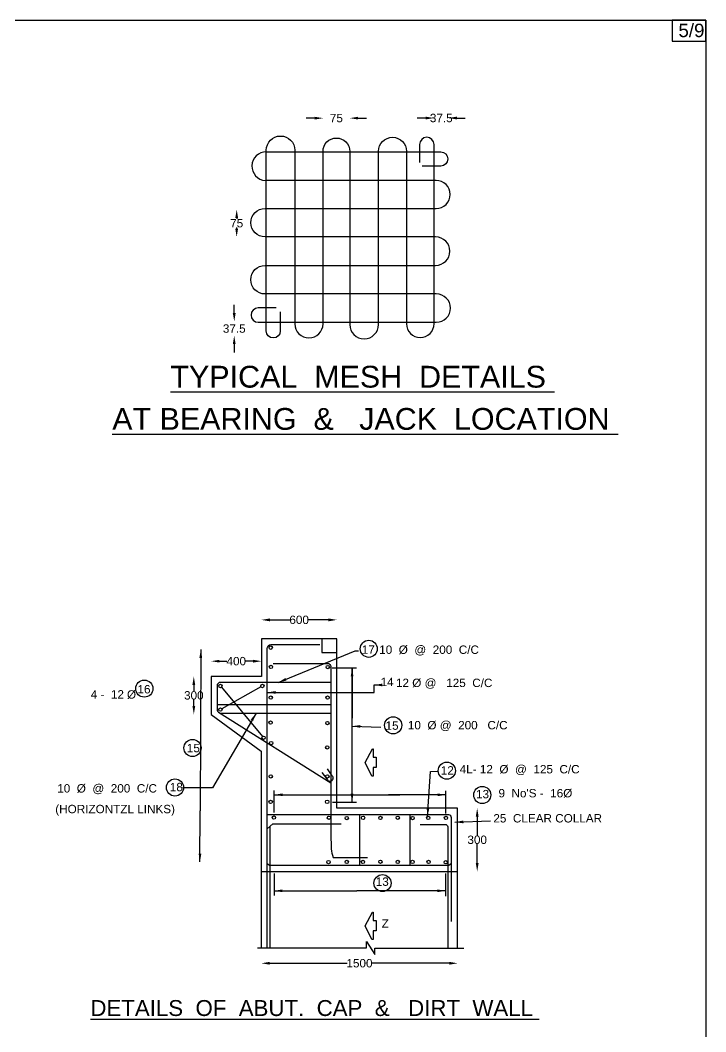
# Model space of a CAD drawing. Header units: inches. Extents: x 1336 to 2584, y 27 to 935.
# Drawn here: x 2175 to 2584, y 331 to 935 of the extents above; entities that cross this region are included whole.
import ezdxf

# ---------------------------------------------------------------- set-up
doc = ezdxf.new("R2010")
doc.units = ezdxf.units.IN
doc.header["$MEASUREMENT"] = 0
doc.layers.add('DIMENSIONS', color=7, linetype='Continuous')
doc.layers.add('TEXT', color=1, linetype='Continuous')
doc.styles.get("Standard").update_dxf_attribs({"font": 'arial.ttf', "height": 5})
doc.dimstyles.get("Standard").update_dxf_attribs({"dimtxt": 5, "dimasz": 5, "dimexe": 0.18, "dimexo": 0.0625, "dimgap": 0.09, "dimtad": 0, "dimtih": 1, "dimtoh": 1, "dimdec": 4, "dimzin": 0, "dimdsep": 46, "dimtxsty": 'Standard', "dimcen": 0.09, "dimse1": 1, "dimse2": 1, "dimadec": 0, "dimazin": 0, "dimtfac": 1, "dimtdec": 4, "dimtofl": 0, "dimtmove": 0, "dimatfit": 3, "dimfxl": 1, "dimtolj": 1, "dimtzin": 0, "dimarcsym": 0})

# ---------------------------------------------------------------- blocks, each defined once
blk = doc.blocks.new('*D42')
at = {"layer": 'Defpoints', "color": 0, "transparency": 16777216}
for p in [(2315.37, 755.22), (2302.98, 746.76), (2323.19, 746.76)]:
    blk.add_point(p, dxfattribs=at)
at = {"layer": 'DIMENSIONS', "color": 0, "lineweight": -2, "transparency": 16777216}
for p, q in [((2302.98, 760.22), (2302.98, 765.22)), ((2302.98, 741.76), (2302.98, 736.76))]:
    blk.add_line(p, q, dxfattribs=at)
at = {"layer": 'DIMENSIONS', "color": 0, "transparency": 16777216}
for points in [[(2302.14, 760.22), (2303.81, 760.22), (2302.98, 755.22)], [(2302.14, 741.76), (2303.81, 741.76), (2302.98, 746.76)]]:
    blk.add_solid(points, dxfattribs=at)
at = {"layer": 'DIMENSIONS', "color": 0, "transparency": 16777216, "insert": (2302.98, 750.99), "char_height": 5, "attachment_point": 5}
blk.add_mtext('\\A1;37.5', dxfattribs=at)
blk = doc.blocks.new('*D43')
at = {"layer": 'Defpoints', "color": 0, "transparency": 16777216}
for p in [(2322.08, 822.03), (2304.44, 805.68), (2321.38, 805.68)]:
    blk.add_point(p, dxfattribs=at)
at = {"layer": 'DIMENSIONS', "color": 0, "lineweight": -2, "transparency": 16777216}
for p, q in [((2304.44, 817.03), (2304.44, 816.49)), ((2304.44, 810.68), (2304.44, 811.22))]:
    blk.add_line(p, q, dxfattribs=at)
at = {"layer": 'DIMENSIONS', "color": 0, "transparency": 16777216}
for points in [[(2303.6, 817.03), (2305.27, 817.03), (2304.44, 822.03)], [(2303.6, 810.68), (2305.27, 810.68), (2304.44, 805.68)]]:
    blk.add_solid(points, dxfattribs=at)
at = {"layer": 'DIMENSIONS', "color": 0, "transparency": 16777216, "insert": (2304.44, 813.86), "char_height": 5, "attachment_point": 5}
blk.add_mtext('\\A1;75', dxfattribs=at)
blk = doc.blocks.new('*D44')
at = {"layer": 'Defpoints', "color": 0, "transparency": 16777216}
for p in [(2371.89, 876.57), (2355.93, 856.73), (2371.89, 856.73)]:
    blk.add_point(p, dxfattribs=at)
at = {"layer": 'DIMENSIONS', "color": 0, "lineweight": -2, "transparency": 16777216}
for p, q in [((2350.93, 876.57), (2345.93, 876.57)), ((2376.89, 876.57), (2381.89, 876.57))]:
    blk.add_line(p, q, dxfattribs=at)
at = {"layer": 'DIMENSIONS', "color": 0, "transparency": 16777216}
for points in [[(2350.93, 877.4), (2350.93, 875.73), (2355.93, 876.57)], [(2376.89, 877.4), (2376.89, 875.73), (2371.89, 876.57)]]:
    blk.add_solid(points, dxfattribs=at)
at = {"layer": 'DIMENSIONS', "color": 0, "transparency": 16777216, "insert": (2363.91, 876.57), "char_height": 5, "attachment_point": 5}
blk.add_mtext('\\A1;75', dxfattribs=at)
blk = doc.blocks.new('*D45')
at = {"layer": 'Defpoints', "color": 0, "transparency": 16777216}
for p in [(2430.77, 876.62), (2430.77, 868.24), (2422.16, 856.48)]:
    blk.add_point(p, dxfattribs=at)
at = {"layer": 'DIMENSIONS', "color": 0, "lineweight": -2, "transparency": 16777216}
for p, q in [((2417.16, 876.62), (2412.16, 876.62)), ((2435.77, 876.62), (2440.77, 876.62))]:
    blk.add_line(p, q, dxfattribs=at)
at = {"layer": 'DIMENSIONS', "color": 0, "transparency": 16777216}
for points in [[(2417.16, 877.46), (2417.16, 875.79), (2422.16, 876.62)], [(2435.77, 877.46), (2435.77, 875.79), (2430.77, 876.62)]]:
    blk.add_solid(points, dxfattribs=at)
at = {"layer": 'DIMENSIONS', "color": 0, "transparency": 16777216, "insert": (2426.46, 876.62), "char_height": 5, "attachment_point": 5}
blk.add_mtext('\\A1;37.5', dxfattribs=at)
blk = doc.blocks.new('*D46')
at = {"layer": 'Defpoints', "color": 0, "transparency": 16777216}
for p in [(2364.19, 577.2), (2319.22, 565.96), (2364.19, 565.96)]:
    blk.add_point(p, dxfattribs=at)
at = {"layer": 'DIMENSIONS', "color": 0, "lineweight": -2, "transparency": 16777216}
for p, q in [((2324.22, 577.2), (2336.08, 577.2)), ((2359.19, 577.2), (2347.32, 577.2))]:
    blk.add_line(p, q, dxfattribs=at)
at = {"layer": 'DIMENSIONS', "color": 0, "transparency": 16777216}
for points in [[(2324.22, 578.03), (2324.22, 576.36), (2319.22, 577.2)], [(2359.19, 578.03), (2359.19, 576.36), (2364.19, 577.2)]]:
    blk.add_solid(points, dxfattribs=at)
at = {"layer": 'DIMENSIONS', "color": 0, "transparency": 16777216, "insert": (2341.7, 577.2), "char_height": 5, "attachment_point": 5}
blk.add_mtext('\\A1;600', dxfattribs=at)
blk = doc.blocks.new('*D47')
at = {"layer": 'Defpoints', "color": 0, "transparency": 16777216}
for p in [(2319.22, 552.55), (2289.17, 543.41), (2319.22, 543.41)]:
    blk.add_point(p, dxfattribs=at)
at = {"layer": 'DIMENSIONS', "color": 0, "lineweight": -2, "transparency": 16777216}
for p, q in [((2294.17, 552.55), (2298.49, 552.55)), ((2314.22, 552.55), (2309.9, 552.55))]:
    blk.add_line(p, q, dxfattribs=at)
at = {"layer": 'DIMENSIONS', "color": 0, "transparency": 16777216}
for points in [[(2294.17, 553.38), (2294.17, 551.72), (2289.17, 552.55)], [(2314.22, 553.38), (2314.22, 551.72), (2319.22, 552.55)]]:
    blk.add_solid(points, dxfattribs=at)
at = {"layer": 'DIMENSIONS', "color": 0, "transparency": 16777216, "insert": (2304.19, 552.55), "char_height": 5, "attachment_point": 5}
blk.add_mtext('\\A1;400', dxfattribs=at)
blk = doc.blocks.new('*D48')
at = {"layer": 'Defpoints', "color": 0, "transparency": 16777216}
for p in [(2289.17, 543.41), (2278.88, 520.84), (2289.17, 520.84)]:
    blk.add_point(p, dxfattribs=at)
at = {"layer": 'DIMENSIONS', "color": 0, "lineweight": -2, "transparency": 16777216}
for p, q in [((2278.88, 538.41), (2278.88, 534.77)), ((2278.88, 525.84), (2278.88, 529.48))]:
    blk.add_line(p, q, dxfattribs=at)
at = {"layer": 'DIMENSIONS', "color": 0, "transparency": 16777216}
for points in [[(2278.04, 538.41), (2279.71, 538.41), (2278.88, 543.41)], [(2278.04, 525.84), (2279.71, 525.84), (2278.88, 520.84)]]:
    blk.add_solid(points, dxfattribs=at)
at = {"layer": 'DIMENSIONS', "color": 0, "transparency": 16777216, "insert": (2278.88, 532.13), "char_height": 5, "attachment_point": 5}
blk.add_mtext('\\A1;300', dxfattribs=at)
blk = doc.blocks.new('*D49')
at = {"layer": 'Defpoints', "color": 0, "transparency": 16777216}
for p in [(2436.23, 464.8), (2436.23, 427.14), (2447.89, 427.14)]:
    blk.add_point(p, dxfattribs=at)
at = {"layer": 'DIMENSIONS', "color": 0, "lineweight": -2, "transparency": 16777216}
for p, q in [((2447.89, 459.8), (2447.89, 448.61)), ((2447.89, 432.14), (2447.89, 443.32))]:
    blk.add_line(p, q, dxfattribs=at)
at = {"layer": 'DIMENSIONS', "color": 0, "transparency": 16777216}
for points in [[(2447.06, 459.8), (2448.73, 459.8), (2447.89, 464.8)], [(2447.06, 432.14), (2448.73, 432.14), (2447.89, 427.14)]]:
    blk.add_solid(points, dxfattribs=at)
at = {"layer": 'DIMENSIONS', "color": 0, "transparency": 16777216, "insert": (2447.89, 445.97), "char_height": 5, "attachment_point": 5}
blk.add_mtext('\\A1;300', dxfattribs=at)
blk = doc.blocks.new('*D50')
at = {"layer": 'Defpoints', "color": 0, "transparency": 16777216}
for p in [(2319.14, 381.52), (2436.23, 381.32), (2436.23, 372.31)]:
    blk.add_point(p, dxfattribs=at)
at = {"layer": 'DIMENSIONS', "color": 0, "lineweight": -2, "transparency": 16777216}
for p, q in [((2324.14, 372.31), (2370.37, 372.31)), ((2431.23, 372.31), (2384.99, 372.31))]:
    blk.add_line(p, q, dxfattribs=at)
at = {"layer": 'DIMENSIONS', "color": 0, "transparency": 16777216}
for points in [[(2324.14, 373.15), (2324.14, 371.48), (2319.14, 372.31)], [(2431.23, 373.15), (2431.23, 371.48), (2436.23, 372.31)]]:
    blk.add_solid(points, dxfattribs=at)
at = {"layer": 'DIMENSIONS', "color": 0, "transparency": 16777216, "insert": (2377.68, 372.31), "char_height": 5, "attachment_point": 5}
blk.add_mtext('\\A1;1500', dxfattribs=at)

msp = doc.modelspace()

# ---------------------------------------------------------------- linework, layer by layer
at = {"color": 0}
for points in [[(2584.21826, 26.87469), (1335.85342, 26.87469), (1335.85342, 934.98813), (2584.21826, 934.98813)], [(2584.21826, 934.98813), (2564.11756, 934.98813), (2564.11756, 922.46433), (2584.21826, 922.46433)], [(2364.18515, 565.95591), (2355.1751, 565.95591), (2355.1751, 557.77955), (2364.18515, 557.77955)]]:
    msp.add_lwpolyline(points, close=True, dxfattribs=at)
for points in [[(2330.46707, 760.98498), (2330.46707, 749.60611, -1), (2322.07529, 749.60611), (2322.07529, 857.37637, -1), (2339.10929, 857.37637), (2339.10929, 753.83627, 1), (2355.9301, 753.83627), (2355.9301, 856.73072, -1), (2371.89216, 856.73072), (2371.89216, 753.43597, 1), (2389.00209, 753.43597), (2389.00209, 856.7726, -1), (2405.76172, 856.7726), (2405.76172, 753.87746, 1), (2422.15516, 753.87746), (2422.15516, 860.85052, 1), (2413.51766, 860.85052), (2413.51766, 850.18971)], [(2322.07529, 856.47788), (2426.13173, 856.47788, -1), (2426.13173, 847.98333), (2415.12504, 847.98333)], [(2328.07509, 763.33179), (2317.25748, 763.33179, 1), (2317.25748, 754.78229), (2423.51284, 754.78229, 1), (2423.51284, 771.658), (2321.33584, 771.658, -1), (2321.33584, 788.70095), (2423.09967, 788.70095, 1), (2423.09967, 805.68274), (2321.3761, 805.68274, -1), (2321.3761, 822.6841), (2423.41397, 822.6841, 1), (2423.41397, 839.37306), (2321.53215, 839.37306)], [(2322.65634, 381.52171), (2322.65634, 560.13551, -0.400325674), (2324.86591, 562.45294), (2354.06347, 562.45294)], [(2326.27806, 551.22272), (2358.67313, 551.22272, -0.398212734), (2360.67098, 549.33172), (2360.67098, 448.02907, 0.011521421), (2360.8434, 440.54758, 0.095774193), (2362.05995, 435.51199), (2382.39375, 435.51199)], [(2360.67098, 539.83551), (2294.60494, 539.83551, 0.325367296), (2292.83865, 538.55004), (2292.83865, 523.40419, 0.265055961), (2293.57593, 522.11109), (2360.67098, 479.88455)], [(2355.32051, 486.06495), (2358.53066, 481.71614, 1.08667481), (2361.41406, 484.23954), (2358.53066, 488.31902)], [(2432.4872, 397.26219), (2432.4872, 459.16717, 0.367428097), (2431.04374, 460.86626), (2322.65634, 460.86626)], [(2413.8707, 455.13459), (2428.82515, 455.13459, -0.392824943), (2430.33919, 453.72803), (2430.33919, 381.32099)]]:
    msp.add_lwpolyline(points, format="xyb", dxfattribs=at)
for points in [[(2436.22566, 381.32099), (2436.22566, 464.79769), (2364.18515, 464.79769), (2364.18515, 565.95591), (2319.22061, 565.95591), (2319.22061, 543.41195), (2289.16871, 543.41195), (2289.16871, 520.84129), (2319.13913, 498.9136), (2319.13913, 381.52171)], [(2361.35931, 548.49745), (2375.90681, 548.49745)], [(2318.90001, 537.30686), (2295.60536, 524.19842)], [(2295.38149, 536.96567), (2319.88265, 507.64382)], [(2360.67098, 526.51539), (2292.83865, 526.51539)], [(2294.32728, 521.63823), (2360.67098, 521.63823)], [(2326.84504, 462.17415), (2326.84504, 475.37088)], [(2429.27972, 461.74704), (2429.27972, 475.29604)], [(2361.62648, 468.43592), (2375.92779, 468.43592)], [(2377.67019, 460.86626), (2377.67019, 430.83703)], [(2407.64395, 460.86626), (2407.64395, 430.83703)], [(2322.65634, 452.60763), (2325.99065, 455.45854), (2366.74793, 455.45854)], [(2324.50411, 381.52171), (2324.50411, 454.1239)], [(2322.65634, 431.89056), (2323.99264, 430.83703), (2431.04667, 430.83703), (2432.4872, 431.98781)], [(2319.13913, 427.13587), (2436.22566, 427.13587)], [(2326.70682, 425.95909), (2326.70682, 412.81305)], [(2429.02055, 425.89675), (2429.02055, 412.27587)], [(2316.86103, 381.52171), (2381.96668, 381.52171), (2381.96668, 385.20361), (2386.8003, 377.56588), (2386.8003, 381.32099), (2439.94259, 381.32099)]]:
    msp.add_lwpolyline(points, dxfattribs=at)
for centre in [(2324.78778, 560.62671), (2324.88309, 549.11177), (2358.71659, 549.06426), (2294.76652, 537.75392), (2319.79425, 537.75392), (2324.77991, 530.825), (2358.68828, 530.86094), (2294.73407, 523.70812), (2324.70034, 515.95165), (2358.57583, 515.66652), (2320.52371, 506.87663), (2325.00261, 503.70193), (2358.49236, 501.13319), (2324.75189, 483.79103), (2358.58308, 483.82646), (2324.70554, 468.61595), (2358.40961, 468.63888), (2326.67576, 459.20692), (2359.44027, 459.1125), (2370.12521, 458.94777), (2379.80154, 459.09611), (2390.18583, 459.0201), (2400.49403, 459.17212), (2409.3158, 458.97093), (2418.67918, 459.03823), (2429.22141, 459.03823), (2359.20418, 432.70156), (2370.11352, 432.77673), (2379.71195, 432.77569), (2390.13226, 432.85086), (2400.47127, 432.7907), (2409.29842, 432.75742), (2418.93342, 432.75762), (2429.09297, 432.6245)]:
    msp.add_circle(centre, 0.99977, dxfattribs=at)
msp.add_arc((2322.07775, 847.91677), 8.56111, 90.01643567, 266.34603862, dxfattribs=at)
at = {"layer": 'DIMENSIONS', "color": 0}
for points in [[(2387.62179, 495.33493), (2387.62179, 489.12853), (2385.86802, 489.12853), (2385.86802, 483.98607), (2385.14019, 483.98607), (2381.03005, 492.11358), (2385.39876, 500.30062), (2385.86971, 500.30062), (2385.84693, 495.33493), (2387.62179, 495.32678)], [(2387.62179, 397.79915), (2387.62179, 391.59276), (2385.86802, 391.59276), (2385.86802, 386.45029), (2385.14019, 386.45029), (2381.03005, 394.57781), (2385.39876, 402.76485), (2385.86971, 402.76485), (2385.84693, 397.79915), (2387.62179, 397.79101)]]:
    msp.add_lwpolyline(points, dxfattribs=at)
for centre in [(2383.21532, 559.95012), (2249.33944, 536.18278), (2397.77241, 514.30065), (2278.0805, 500.75934), (2429.78432, 487.21752), (2267.62947, 477.19109), (2450.90114, 472.73199), (2391.42283, 420.13594)]:
    msp.add_circle(centre, 5.09859, dxfattribs=at)

# ---------------------------------------------------------------- texts
at = {"color": 0}
msp.add_text('5/9', height=8, dxfattribs=at).set_placement((2567.90919, 924.91088))
at = {"layer": 'TEXT', "color": 0}
for s, height, p in [('%%UTYPICAL  MESH  DETAILS ', 13, (2264.90215, 715.78914)), ('%%UAT BEARING  &   JACK  LOCATION ', 13, (2230.19894, 690.62094)), ('17', 5, (2379.04231, 556.9631)), ('10  Ø  @  200  C/C', 5, (2389.44614, 556.91425)), ('16', 5, (2245.27937, 533.3285)), ('14', 5, (2390.26474, 537.65841)), ('12 Ø @   125  C/C', 5, (2399.43168, 537.1225)), ('4 -  12 ', 5, (2217.39865, 530.26192)), ('Ø', 5, (2239.01322, 530.20365)), ('15', 5, (2393.22362, 511.63491)), ('10  Ø @  200   C/C', 5, (2406.53411, 511.88011)), ('15', 5, (2274.71672, 498.24038)), ('12', 5, (2426.19628, 484.90864)), ('4L- 12  Ø  @  125  C/C', 5, (2437.44804, 485.60305)), ('10  Ø  @  200  C/C', 5, (2197.40613, 474.18261)), ('18', 5, (2264.57772, 474.96546)), ('13', 5, (2447.19655, 470.73982)), ("9  No'S -  16Ø", 5, (2460.59478, 471.29499)), ('(HORIZONTZL LINKS)', 5, (2196.23998, 461.83565)), ('25  CLEAR COLLAR', 5, (2457.55009, 456.32369)), ('13', 5, (2387.39291, 418.51519)), ('Z', 5, (2390.92684, 393.52869)), ('%%UDETAILS  OF  ABUT.  CAP  &   DIRT  WALL ', 9.5, (2217.18542, 340.85951))]:
    msp.add_text(s, height=height, dxfattribs=at).set_placement(p)

# ---------------------------------------------------------------- dimensions: what is measured, and where the dimension line sits
at = {"layer": 'DIMENSIONS', "color": 0}
for base, p1, p2, text, picture, middle in [((2371.89216, 876.56709), (2355.9301, 856.73072), (2371.89216, 856.73072), '75', '*D44', (2363.91113, 876.56709)), ((2430.77241, 876.62451), (2422.15516, 856.47788), (2430.77241, 868.24162), '37.5', '*D45', (2426.46378, 876.62451))]:
    dim = msp.add_linear_dim(base=base, p1=p1, p2=p2, text=text, dimstyle='Standard', dxfattribs=at)
    dim.commit()
    dim.dimension.update_dxf_attribs({"geometry": picture, "text_midpoint": middle, "dimtype": 160})
for base, p1, p2, text, picture, middle in [((2304.43818, 805.68274), (2322.07529, 822.03192), (2321.3761, 805.68274), '75', '*D43', (2304.43818, 813.85733)), ((2302.97617, 746.75855), (2315.369, 755.22205), (2323.18949, 746.75855), '37.5', '*D42', (2302.97617, 750.9903)), ((2278.87818, 520.84129), (2289.16871, 543.41195), (2289.16871, 520.84129), '300', '*D48', (2278.87818, 532.12662)), ((2447.89488, 427.13587), (2436.22566, 464.79769), (2436.22566, 427.13587), '300', '*D49', (2447.89488, 445.96678))]:
    dim = msp.add_linear_dim(base=base, p1=p1, p2=p2, angle=90, text=text, dimstyle='Standard', dxfattribs=at)
    dim.commit()
    dim.dimension.update_dxf_attribs({"geometry": picture, "text_midpoint": middle})
for base, p1, p2, text, picture, middle in [((2364.18515, 577.19546), (2319.22061, 565.95591), (2364.18515, 565.95591), '600', '*D46', (2341.70288, 577.19546)), ((2319.22061, 552.5513), (2289.16871, 543.41195), (2319.22061, 543.41195), '400', '*D47', (2304.19466, 552.5513)), ((2436.22566, 372.31239), (2319.13913, 381.52171), (2436.22566, 381.32099), '1500', '*D50', (2377.68239, 372.31239))]:
    dim = msp.add_linear_dim(base=base, p1=p1, p2=p2, text=text, dimstyle='Standard', dxfattribs=at)
    dim.commit()
    dim.dimension.update_dxf_attribs({"geometry": picture, "text_midpoint": middle})

# ---------------------------------------------------------------- leaders
at = {"color": 0}
for points in [[(2329.17215, 539.83551), (2375.01666, 558.81871), (2377.1853, 558.81871)], [(2373.2639, 468.43592), (2373.2639, 548.49745)], [(2373.2639, 548.49745), (2373.2639, 518.65343)], [(2322.65634, 533.90734), (2386.35118, 533.90734), (2386.35118, 538.3629)], [(2386.35118, 538.3629), (2388.50763, 538.3629)], [(2316.08127, 521.63823), (2289.91858, 476.95455), (2272.07166, 476.95455)], [(2326.84504, 472.83077), (2401.74274, 472.83077)], [(2429.27972, 472.83077), (2395.03275, 472.83077)], [(2326.70682, 415.55028), (2376.06302, 415.55028)], [(2429.02055, 415.55028), (2376.06302, 415.55028)]]:
    msp.add_leader(points, dimstyle='Standard', override={"dimgap": 0.09, "dimtad": 0}, dxfattribs=at)
at = {"layer": 'DIMENSIONS', "color": 0}
for points in [[(2283.05261, 559.51151), (2282.68821, 463.20557)], [(2373.2639, 513.77164), (2390.31981, 513.24714)], [(2418.21574, 459.9241), (2420.06645, 486.68887), (2424.69326, 486.94057)], [(2282.52068, 432.74962), (2282.68821, 463.20557)], [(2434.57015, 456.47992), (2455.82646, 457.21205)]]:
    msp.add_leader(points, dimstyle='Standard', override={"dimgap": 0.09, "dimtad": 0}, dxfattribs=at)

doc.saveas('drawing.dxf')
